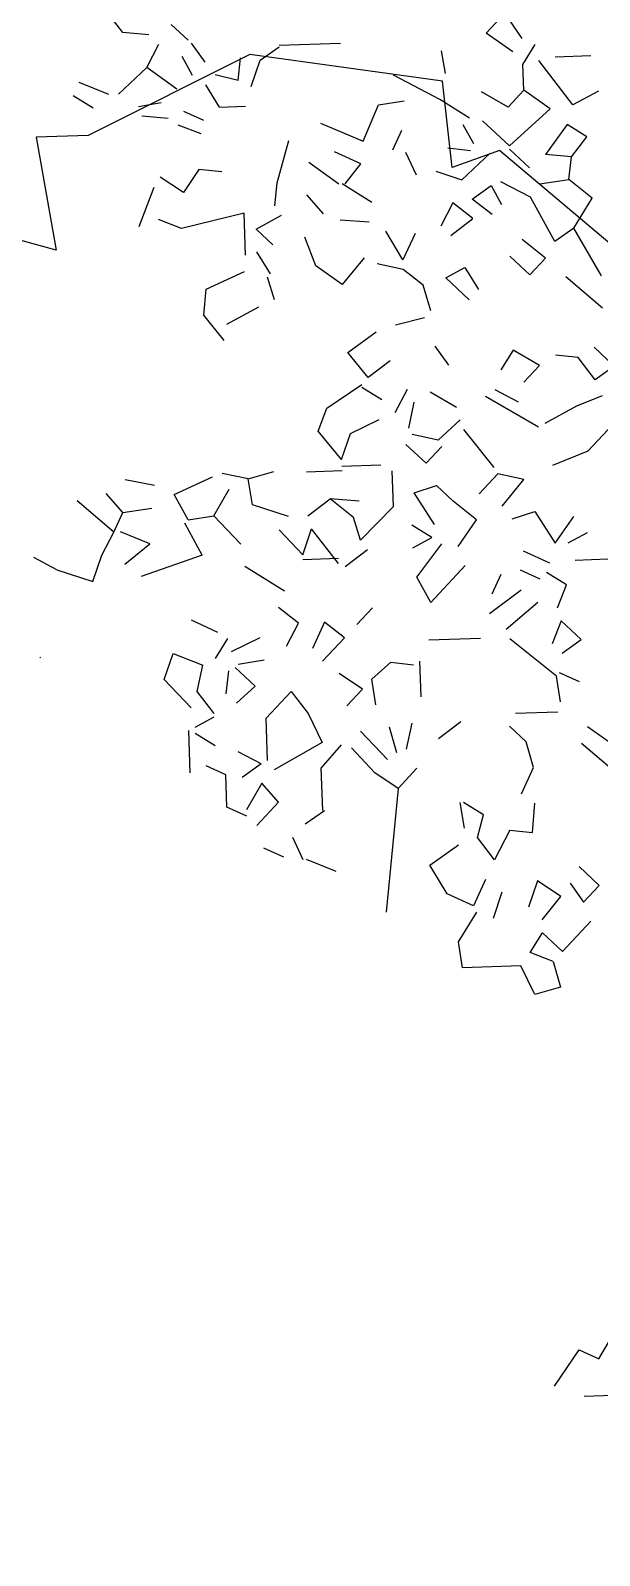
# Model space of a CAD drawing. Header units: metres. Extents: x 10 to 239, y 2 to 253.
# Drawn here: x 59.083 to 60.03, y 237.395 to 239.935 of the extents above; entities that cross this region are included whole.
import ezdxf

# ---------------------------------------------------------------- set-up
doc = ezdxf.new("R2010")
doc.units = ezdxf.units.M
doc.header["$MEASUREMENT"] = 0
doc.layers.add('1', color=7, linetype='Continuous')
doc.layers.add('bloques ARBOLES', color=7, linetype='Continuous', true_color=0xb8d897)

# ---------------------------------------------------------------- blocks, each defined once
blk = doc.blocks.new('arbolote')
at = {"layer": 'bloques ARBOLES'}
blk.add_lwpolyline([(0.6961, 9.3811), (0.4029, 9.6284), (0.3239, 9.6001), (0.3079, 9.7439), (-0.0131, 9.7884), (-0.2822, 9.6533), (-0.3691, 9.6505), (-0.3359, 9.4625), (-0.4449, 9.4925)], dxfattribs=at)
blk = doc.blocks.new('arb-alz-77')
at = {"layer": 'bloques ARBOLES', "linetype": 'Continuous'}
for p, q in [((-6.4688, 7.9021), (-6.5339, 7.9872)), ((-6.4688, 7.9021), (-6.5339, 7.9872)), ((-5.0735, 7.8994), (-5.0014, 7.9765)), ((-5.0735, 7.8994), (-5.0014, 7.9765)), ((-4.9358, 7.8791), (-5.0014, 7.9765)), ((-6.2186, 7.8731), (-6.2829, 7.9333)), ((-6.2186, 7.8731), (-6.2829, 7.9333)), ((-6.2186, 7.8731), (-6.2829, 7.9333)), ((-6.2186, 7.8731), (-6.2829, 7.9333)), ((-6.2186, 7.8731), (-6.2829, 7.9333)), ((-6.3688, 7.893), (-6.4688, 7.9021)), ((-6.3688, 7.893), (-6.4688, 7.9021)), ((-6.3688, 7.893), (-6.4688, 7.9021)), ((-6.377, 7.7681), (-6.3302, 7.8569)), ((-6.377, 7.7681), (-6.3302, 7.8569)), ((-6.377, 7.7681), (-6.3302, 7.8569)), ((-6.377, 7.7681), (-6.3302, 7.8569)), ((-6.377, 7.7681), (-6.3302, 7.8569)), ((-6.1534, 7.7882), (-6.2057, 7.8611)), ((-6.1534, 7.7882), (-6.2057, 7.8611)), ((-6.1534, 7.7882), (-6.2057, 7.8611)), ((-6.1534, 7.7882), (-6.2057, 7.8611)), ((-5.8692, 7.8538), (-5.6329, 7.8618)), ((-4.9715, 7.8282), (-5.0735, 7.8994)), ((-4.9325, 7.7796), (-4.8852, 7.8559)), ((-6.2015, 7.7368), (-6.2414, 7.8101)), ((-6.0266, 7.7177), (-6.0171, 7.8053)), ((-6.0266, 7.7177), (-6.0171, 7.8053)), ((-6.0266, 7.7177), (-6.0171, 7.8053)), ((-6.0266, 7.7177), (-6.0171, 7.8053)), ((-5.976, 7.6945), (-5.942, 7.7954)), ((-5.976, 7.6945), (-5.942, 7.7954)), ((-5.942, 7.7954), (-5.869, 7.8477)), ((-5.2302, 7.7446), (-5.2456, 7.8313)), ((-5.2302, 7.7446), (-5.2456, 7.8313)), ((-5.2302, 7.7446), (-5.2456, 7.8313)), ((-4.7404, 7.6242), (-4.8708, 7.7941)), ((-4.7404, 7.6242), (-4.8708, 7.7941)), ((-4.809, 7.8087), (-4.672, 7.8132)), ((-4.809, 7.8087), (-4.672, 7.8132)), ((-4.809, 7.8087), (-4.672, 7.8132)), ((-4.809, 7.8087), (-4.672, 7.8132)), ((-4.809, 7.8087), (-4.672, 7.8132)), ((-4.809, 7.8087), (-4.672, 7.8132)), ((-6.4856, 7.6649), (-6.377, 7.7681)), ((-6.4856, 7.6649), (-6.377, 7.7681)), ((-6.4856, 7.6649), (-6.377, 7.7681)), ((-6.4856, 7.6649), (-6.377, 7.7681)), ((-6.262, 7.6849), (-6.377, 7.7681)), ((-6.262, 7.6849), (-6.377, 7.7681)), ((-6.262, 7.6849), (-6.377, 7.7681)), ((-6.0266, 7.7177), (-6.1144, 7.7397)), ((-6.0266, 7.7177), (-6.1144, 7.7397)), ((-5.2518, 7.6442), (-5.4293, 7.7379)), ((-4.9291, 7.68), (-4.9325, 7.7796)), ((-4.9291, 7.68), (-4.9325, 7.7796)), ((-6.5229, 7.6636), (-6.6367, 7.7096)), ((-6.5229, 7.6636), (-6.6367, 7.7096)), ((-6.0978, 7.6156), (-6.1506, 7.7011)), ((-6.0978, 7.6156), (-6.1506, 7.7011)), ((-6.0978, 7.6156), (-6.1506, 7.7011)), ((-6.0978, 7.6156), (-6.1506, 7.7011)), ((-6.0978, 7.6156), (-6.1506, 7.7011)), ((-6.0978, 7.6156), (-6.1506, 7.7011)), ((-4.9291, 7.68), (-4.9893, 7.6157)), ((-4.9291, 7.68), (-4.9893, 7.6157)), ((-4.9291, 7.68), (-4.9893, 7.6157)), ((-4.9291, 7.68), (-4.9893, 7.6157)), ((-4.8271, 7.6088), (-4.9291, 7.68)), ((-4.8271, 7.6088), (-4.9291, 7.68)), ((-4.8271, 7.6088), (-4.9291, 7.68)), ((-4.8271, 7.6088), (-4.9291, 7.68)), ((-4.6426, 7.6773), (-4.7404, 7.6242)), ((-4.6426, 7.6773), (-4.7404, 7.6242)), ((-4.6426, 7.6773), (-4.7404, 7.6242)), ((-4.6426, 7.6773), (-4.7404, 7.6242)), ((-6.5834, 7.6117), (-6.6598, 7.659)), ((-6.5834, 7.6117), (-6.6598, 7.659)), ((-6.5834, 7.6117), (-6.6598, 7.659)), ((-6.4093, 7.6177), (-6.3225, 7.6329)), ((-6.4093, 7.6177), (-6.3225, 7.6329)), ((-6.4093, 7.6177), (-6.3225, 7.6329)), ((-6.0978, 7.6156), (-5.9983, 7.6189)), ((-6.0978, 7.6156), (-5.9983, 7.6189)), ((-6.0978, 7.6156), (-5.9983, 7.6189)), ((-5.5454, 7.4849), (-5.4877, 7.6238)), ((-5.5454, 7.4849), (-5.4877, 7.6238)), ((-5.4877, 7.6238), (-5.3887, 7.6396)), ((-5.1373, 7.5733), (-5.2518, 7.6442)), ((-4.9893, 7.6157), (-5.0908, 7.6745)), ((-6.2956, 7.5716), (-6.3956, 7.5807)), ((-6.2956, 7.5716), (-6.3956, 7.5807)), ((-6.1583, 7.5639), (-6.2343, 7.5985)), ((-4.9842, 7.4664), (-5.0871, 7.5626)), ((-4.9842, 7.4664), (-4.8271, 7.6088)), ((-4.9842, 7.4664), (-4.8271, 7.6088)), ((-6.2575, 7.5479), (-6.169, 7.5136)), ((-6.2575, 7.5479), (-6.169, 7.5136)), ((-5.7096, 7.5541), (-5.5454, 7.4849)), ((-5.7096, 7.5541), (-5.5454, 7.4849)), ((-5.4321, 7.4513), (-5.3972, 7.5272)), ((-5.4321, 7.4513), (-5.3972, 7.5272)), ((-5.1214, 7.4742), (-5.1613, 7.5477)), ((-5.1214, 7.4742), (-5.1613, 7.5477)), ((-5.1214, 7.4742), (-5.1613, 7.5477)), ((-5.1214, 7.4742), (-5.1613, 7.5477)), ((-4.7628, 7.5486), (-4.846, 7.4337)), ((-4.6865, 7.5014), (-4.7628, 7.5486)), ((-4.7462, 7.4246), (-4.6865, 7.5014)), ((-4.7462, 7.4246), (-4.6865, 7.5014)), ((-5.8762, 7.3242), (-5.8319, 7.4876)), ((-5.5548, 7.3974), (-5.656, 7.4438)), ((-5.3417, 7.3547), (-5.3819, 7.4406)), ((-5.3417, 7.3547), (-5.3819, 7.4406)), ((-5.2205, 7.4585), (-5.1331, 7.449)), ((-4.9067, 7.382), (-4.9838, 7.454)), ((-5.6394, 7.3197), (-5.7543, 7.4031)), ((-5.6145, 7.3207), (-5.5548, 7.3974)), ((-5.6145, 7.3207), (-5.5548, 7.3974)), ((-5.6145, 7.3207), (-5.5548, 7.3974)), ((-5.1666, 7.3357), (-5.058, 7.4391)), ((-5.1666, 7.3357), (-5.058, 7.4391)), ((-5.1666, 7.3357), (-5.058, 7.4391)), ((-5.1666, 7.3357), (-5.058, 7.4391)), ((-5.1666, 7.3357), (-5.058, 7.4391)), ((-4.7462, 7.4246), (-4.846, 7.4337)), ((-4.7462, 7.4246), (-4.846, 7.4337)), ((-4.7557, 7.3372), (-4.7462, 7.4246)), ((-6.2362, 7.2872), (-6.3253, 7.3464)), ((-6.177, 7.3763), (-6.2362, 7.2872)), ((-6.177, 7.3763), (-6.2362, 7.2872)), ((-6.177, 7.3763), (-6.2362, 7.2872)), ((-6.0894, 7.3668), (-6.177, 7.3763)), ((-6.0894, 7.3668), (-6.177, 7.3763)), ((-6.0894, 7.3668), (-6.177, 7.3763)), ((-5.8858, 7.2367), (-5.8762, 7.3242)), ((-5.8858, 7.2367), (-5.8762, 7.3242)), ((-5.8858, 7.2367), (-5.8762, 7.3242)), ((-5.8858, 7.2367), (-5.8762, 7.3242)), ((-5.8858, 7.2367), (-5.8762, 7.3242)), ((-5.8858, 7.2367), (-5.8762, 7.3242)), ((-5.8858, 7.2367), (-5.8762, 7.3242)), ((-5.2674, 7.3698), (-5.1666, 7.3357)), ((-5.2674, 7.3698), (-5.1666, 7.3357)), ((-5.2674, 7.3698), (-5.1666, 7.3357)), ((-4.9029, 7.2698), (-5.017, 7.3284)), ((-4.9029, 7.2698), (-5.017, 7.3284)), ((-4.9029, 7.2698), (-5.017, 7.3284)), ((-4.9029, 7.2698), (-5.017, 7.3284)), ((-4.8672, 7.3209), (-4.7557, 7.3372)), ((-4.8672, 7.3209), (-4.7557, 7.3372)), ((-4.8672, 7.3209), (-4.7557, 7.3372)), ((-4.8672, 7.3209), (-4.7557, 7.3372)), ((-4.666, 7.2654), (-4.7557, 7.3372)), ((-4.666, 7.2654), (-4.7557, 7.3372)), ((-4.666, 7.2654), (-4.7557, 7.3372)), ((-6.4062, 7.1568), (-6.349, 7.3082)), ((-5.6979, 7.2057), (-5.7625, 7.2783)), ((-5.5125, 7.2492), (-5.627, 7.3202)), ((-5.5125, 7.2492), (-5.627, 7.3202)), ((-5.1269, 7.2623), (-5.0538, 7.3146)), ((-5.1269, 7.2623), (-5.0538, 7.3146)), ((-5.0538, 7.3146), (-5.014, 7.2412)), ((-5.0538, 7.3146), (-5.014, 7.2412)), ((-4.8099, 7.0986), (-4.9029, 7.2698)), ((-4.8099, 7.0986), (-4.9029, 7.2698)), ((-4.8099, 7.0986), (-4.9029, 7.2698)), ((-4.8099, 7.0986), (-4.9029, 7.2698)), ((-4.737, 7.151), (-4.666, 7.2654)), ((-4.737, 7.151), (-4.666, 7.2654)), ((-4.737, 7.151), (-4.666, 7.2654)), ((-4.737, 7.151), (-4.666, 7.2654)), ((-6.0031, 7.2078), (-6.244, 7.1498)), ((-5.9976, 7.0461), (-6.0031, 7.2078)), ((-5.9976, 7.0461), (-6.0031, 7.2078)), ((-5.2011, 7.2474), (-5.2478, 7.1586)), ((-5.2011, 7.2474), (-5.2478, 7.1586)), ((-5.1242, 7.1877), (-5.2011, 7.2474)), ((-5.1242, 7.1877), (-5.2011, 7.2474)), ((-5.05, 7.2026), (-5.1269, 7.2623)), ((-5.05, 7.2026), (-5.1269, 7.2623)), ((-5.05, 7.2026), (-5.1269, 7.2623)), ((-5.05, 7.2026), (-5.1269, 7.2623)), ((-5.05, 7.2026), (-5.1269, 7.2623)), ((-6.244, 7.1498), (-6.3323, 7.1842)), ((-6.244, 7.1498), (-6.3323, 7.1842)), ((-6.244, 7.1498), (-6.3323, 7.1842)), ((-5.9575, 7.1471), (-5.8596, 7.2002)), ((-5.9575, 7.1471), (-5.8596, 7.2002)), ((-5.9575, 7.1471), (-5.8596, 7.2002)), ((-5.6348, 7.1829), (-5.5223, 7.1742)), ((-5.6348, 7.1829), (-5.5223, 7.1742)), ((-5.6348, 7.1829), (-5.5223, 7.1742)), ((-5.6348, 7.1829), (-5.5223, 7.1742)), ((-5.6348, 7.1829), (-5.5223, 7.1742)), ((-5.6348, 7.1829), (-5.5223, 7.1742)), ((-5.2093, 7.1226), (-5.1242, 7.1877)), ((-5.2093, 7.1226), (-5.1242, 7.1877)), ((-4.737, 7.151), (-4.8099, 7.0986)), ((-4.6311, 6.9677), (-4.737, 7.151)), ((-4.6311, 6.9677), (-4.737, 7.151)), ((-5.8931, 7.087), (-5.9575, 7.1471)), ((-5.8931, 7.087), (-5.9575, 7.1471)), ((-5.8931, 7.087), (-5.9575, 7.1471)), ((-5.7284, 7.0053), (-5.7694, 7.1161)), ((-5.7284, 7.0053), (-5.7694, 7.1161)), ((-5.7284, 7.0053), (-5.7694, 7.1161)), ((-5.393, 7.0291), (-5.459, 7.139)), ((-5.393, 7.0291), (-5.459, 7.139)), ((-5.3466, 7.1303), (-5.393, 7.0291)), ((-5.3466, 7.1303), (-5.393, 7.0291)), ((-4.8451, 7.0352), (-4.9347, 7.107)), ((-4.8451, 7.0352), (-4.9347, 7.107)), ((-4.8451, 7.0352), (-4.9347, 7.107)), ((-5.9018, 6.9746), (-5.9545, 7.06)), ((-5.5426, 7.0365), (-5.6264, 6.9341)), ((-5.5426, 7.0365), (-5.6264, 6.9341)), ((-4.9823, 7.0429), (-4.9052, 6.9709)), ((-4.9823, 7.0429), (-4.9052, 6.9709)), ((-4.9823, 7.0429), (-4.9052, 6.9709)), ((-4.9823, 7.0429), (-4.9052, 6.9709)), ((-4.9052, 6.9709), (-4.8451, 7.0352)), ((-4.9052, 6.9709), (-4.8451, 7.0352)), ((-4.9052, 6.9709), (-4.8451, 7.0352)), ((-4.9052, 6.9709), (-4.8451, 7.0352)), ((-6.1489, 6.9164), (-6.0017, 6.9836)), ((-6.1489, 6.9164), (-6.0017, 6.9836)), ((-5.6264, 6.9341), (-5.7284, 7.0053)), ((-5.3917, 6.9918), (-5.492, 7.0133)), ((-5.3917, 6.9918), (-5.492, 7.0133)), ((-5.3149, 6.9321), (-5.3917, 6.9918)), ((-5.3149, 6.9321), (-5.3917, 6.9918)), ((-5.3149, 6.9321), (-5.3917, 6.9918)), ((-5.3149, 6.9321), (-5.3917, 6.9918)), ((-5.2288, 6.9599), (-5.1552, 6.9998)), ((-5.1552, 6.9998), (-5.1025, 6.9143)), ((-6.1581, 6.8164), (-6.1489, 6.9164)), ((-6.1581, 6.8164), (-6.1489, 6.9164)), ((-5.886, 6.8755), (-5.9138, 6.9618)), ((-5.886, 6.8755), (-5.9138, 6.9618)), ((-5.886, 6.8755), (-5.9138, 6.9618)), ((-5.2866, 6.8334), (-5.3149, 6.9321)), ((-5.2866, 6.8334), (-5.3149, 6.9321)), ((-5.1386, 6.8757), (-5.2288, 6.9599)), ((-4.6269, 6.8433), (-4.7678, 6.9631)), ((-4.6269, 6.8433), (-4.7678, 6.9631)), ((-4.6269, 6.8433), (-4.7678, 6.9631)), ((-4.6269, 6.8433), (-4.7678, 6.9631)), ((-4.6269, 6.8433), (-4.7678, 6.9631)), ((-4.6269, 6.8433), (-4.7678, 6.9631)), ((-6.08, 6.7195), (-6.1581, 6.8164)), ((-6.08, 6.7195), (-6.1581, 6.8164)), ((-6.08, 6.7195), (-6.1581, 6.8164)), ((-6.08, 6.7195), (-6.1581, 6.8164)), ((-6.08, 6.7195), (-6.1581, 6.8164)), ((-6.08, 6.7195), (-6.1581, 6.8164)), ((-6.08, 6.7195), (-6.1581, 6.8164)), ((-6.08, 6.7195), (-6.1581, 6.8164)), ((-6.08, 6.7195), (-6.1581, 6.8164)), ((-6.08, 6.7195), (-6.1581, 6.8164)), ((-6.08, 6.7195), (-6.1581, 6.8164)), ((-6.08, 6.7195), (-6.1581, 6.8164)), ((-6.08, 6.7195), (-6.1581, 6.8164)), ((-6.0696, 6.782), (-5.9473, 6.8485)), ((-5.4218, 6.7791), (-5.3107, 6.8077)), ((-5.4218, 6.7791), (-5.3107, 6.8077)), ((-5.4218, 6.7791), (-5.3107, 6.8077)), ((-5.6052, 6.6732), (-5.4957, 6.7516)), ((-5.2174, 6.6241), (-5.2697, 6.697)), ((-4.9701, 6.6822), (-5.0174, 6.6058)), ((-4.8685, 6.6234), (-4.9701, 6.6822)), ((-4.8685, 6.6234), (-4.9701, 6.6822)), ((-4.8685, 6.6234), (-4.9701, 6.6822)), ((-4.8685, 6.6234), (-4.9701, 6.6822)), ((-4.8685, 6.6234), (-4.9701, 6.6822)), ((-4.582, 6.6205), (-4.6592, 6.6927)), ((-4.582, 6.6205), (-4.6592, 6.6927)), ((-4.582, 6.6205), (-4.6592, 6.6927)), ((-4.582, 6.6205), (-4.6592, 6.6927)), ((-5.527, 6.5762), (-5.6052, 6.6732)), ((-5.527, 6.5762), (-5.6052, 6.6732)), ((-5.527, 6.5762), (-5.6052, 6.6732)), ((-5.4421, 6.6413), (-5.527, 6.5762)), ((-4.9287, 6.5591), (-4.8685, 6.6234)), ((-4.9287, 6.5591), (-4.8685, 6.6234)), ((-4.9287, 6.5591), (-4.8685, 6.6234)), ((-4.7201, 6.6532), (-4.8075, 6.6627)), ((-4.7201, 6.6532), (-4.8075, 6.6627)), ((-4.655, 6.5683), (-4.7201, 6.6532)), ((-4.582, 6.6205), (-4.655, 6.5683)), ((-5.685, 6.4587), (-5.5512, 6.5505)), ((-5.4744, 6.4908), (-5.5507, 6.5381)), ((-5.423, 6.4427), (-5.3761, 6.5314)), ((-5.423, 6.4427), (-5.3761, 6.5314)), ((-5.2886, 6.5219), (-5.1869, 6.4631)), ((-4.873, 6.3865), (-5.0763, 6.5043)), ((-5.0398, 6.5304), (-4.951, 6.4835)), ((-5.0398, 6.5304), (-4.951, 6.4835)), ((-5.0398, 6.5304), (-4.951, 6.4835)), ((-5.0398, 6.5304), (-4.951, 6.4835)), ((-4.6279, 6.5069), (-4.7262, 6.4662)), ((-5.7194, 6.3705), (-5.685, 6.4587)), ((-5.7194, 6.3705), (-5.685, 6.4587)), ((-5.7194, 6.3705), (-5.685, 6.4587)), ((-5.3711, 6.3822), (-5.3496, 6.4825)), ((-5.3711, 6.3822), (-5.3496, 6.4825)), ((-4.7262, 6.4662), (-4.8485, 6.3999)), ((-4.7262, 6.4662), (-4.8485, 6.3999)), ((-4.7262, 6.4662), (-4.8485, 6.3999)), ((-4.6829, 6.2933), (-4.5267, 6.4605)), ((-4.6829, 6.2933), (-4.5267, 6.4605)), ((-5.5946, 6.3622), (-5.4844, 6.4157)), ((-5.5946, 6.3622), (-5.4844, 6.4157)), ((-5.2575, 6.3362), (-5.1729, 6.4138)), ((-5.2575, 6.3362), (-5.1729, 6.4138)), ((-5.6286, 6.2614), (-5.7194, 6.3705)), ((-5.6286, 6.2614), (-5.7194, 6.3705)), ((-5.6286, 6.2614), (-5.7194, 6.3705)), ((-5.6286, 6.2614), (-5.7194, 6.3705)), ((-5.6286, 6.2614), (-5.7194, 6.3705)), ((-5.6286, 6.2614), (-5.7194, 6.3705)), ((-5.6286, 6.2614), (-5.7194, 6.3705)), ((-5.6286, 6.2614), (-5.5946, 6.3622)), ((-5.6286, 6.2614), (-5.5946, 6.3622)), ((-5.6286, 6.2614), (-5.5946, 6.3622)), ((-5.6286, 6.2614), (-5.5946, 6.3622)), ((-5.2575, 6.3362), (-5.3578, 6.3577)), ((-5.0422, 6.2314), (-5.1592, 6.3769)), ((-5.0422, 6.2314), (-5.1592, 6.3769)), ((-5.3815, 6.3195), (-5.3043, 6.2474)), ((-5.3043, 6.2474), (-5.2441, 6.3117)), ((-4.6829, 6.2933), (-4.8182, 6.2389)), ((-4.6829, 6.2933), (-4.8182, 6.2389)), ((-5.9872, 6.187), (-5.8885, 6.2152)), ((-5.9872, 6.187), (-5.8885, 6.2152)), ((-5.9872, 6.187), (-5.8885, 6.2152)), ((-5.9872, 6.187), (-5.8885, 6.2152)), ((-5.9872, 6.187), (-5.8885, 6.2152)), ((-5.6271, 6.2177), (-5.764, 6.2132)), ((-5.6271, 6.2177), (-5.764, 6.2132)), ((-5.6271, 6.2177), (-5.764, 6.2132)), ((-5.6277, 6.2364), (-5.4785, 6.2415)), ((-5.4293, 6.0812), (-5.434, 6.2182)), ((-5.4293, 6.0812), (-5.434, 6.2182)), ((-6.3477, 6.1624), (-6.4606, 6.1834)), ((-6.2717, 6.1276), (-6.1245, 6.1948)), ((-6.2717, 6.1276), (-6.1245, 6.1948)), ((-6.2717, 6.1276), (-6.1245, 6.1948)), ((-6.2717, 6.1276), (-6.1245, 6.1948)), ((-5.9872, 6.187), (-6.0876, 6.2085)), ((-5.9872, 6.187), (-6.0876, 6.2085)), ((-5.9715, 6.0879), (-5.9872, 6.187)), ((-5.9715, 6.0879), (-5.9872, 6.187)), ((-5.9715, 6.0879), (-5.9872, 6.187)), ((-5.3501, 6.1337), (-5.264, 6.1617)), ((-5.3501, 6.1337), (-5.264, 6.1617)), ((-5.3501, 6.1337), (-5.264, 6.1617)), ((-5.1997, 6.1014), (-5.264, 6.1617)), ((-5.1997, 6.1014), (-5.264, 6.1617)), ((-5.1997, 6.1014), (-5.264, 6.1617)), ((-5.101, 6.1298), (-5.029, 6.2068)), ((-5.101, 6.1298), (-5.029, 6.2068)), ((-5.101, 6.1298), (-5.029, 6.2068)), ((-5.101, 6.1298), (-5.029, 6.2068)), ((-5.101, 6.1298), (-5.029, 6.2068)), ((-5.101, 6.1298), (-5.029, 6.2068)), ((-5.101, 6.1298), (-5.029, 6.2068)), ((-4.9285, 6.1854), (-5.029, 6.2068)), ((-4.9285, 6.1854), (-5.029, 6.2068)), ((-4.9285, 6.1854), (-5.029, 6.2068)), ((-4.9285, 6.1854), (-5.029, 6.2068)), ((-4.9285, 6.1854), (-5.029, 6.2068)), ((-4.9285, 6.1854), (-5.029, 6.2068)), ((-5.0122, 6.0829), (-4.9285, 6.1854)), ((-6.5036, 5.9827), (-6.6446, 6.1024)), ((-6.5036, 5.9827), (-6.6446, 6.1024)), ((-6.5036, 5.9827), (-6.6446, 6.1024)), ((-6.5036, 5.9827), (-6.6446, 6.1024)), ((-6.4688, 6.0585), (-6.5335, 6.1312)), ((-6.4688, 6.0585), (-6.5335, 6.1312)), ((-6.2186, 6.0297), (-6.2717, 6.1276)), ((-6.2186, 6.0297), (-6.2717, 6.1276)), ((-6.2186, 6.0297), (-6.2717, 6.1276)), ((-6.2186, 6.0297), (-6.2717, 6.1276)), ((-6.1194, 6.0455), (-6.0606, 6.1472)), ((-5.7583, 6.0453), (-5.6732, 6.1104)), ((-5.7583, 6.0453), (-5.6732, 6.1104)), ((-5.5609, 6.1017), (-5.6732, 6.1104)), ((-5.5837, 6.0387), (-5.6732, 6.1104)), ((-5.5609, 6.1017), (-5.6732, 6.1104)), ((-5.5609, 6.1017), (-5.6732, 6.1104)), ((-5.5837, 6.0387), (-5.6732, 6.1104)), ((-5.5837, 6.0387), (-5.6732, 6.1104)), ((-5.2714, 6.0119), (-5.3501, 6.1337)), ((-5.2714, 6.0119), (-5.3501, 6.1337)), ((-5.2714, 6.0119), (-5.3501, 6.1337)), ((-5.2714, 6.0119), (-5.3501, 6.1337)), ((-5.2714, 6.0119), (-5.3501, 6.1337)), ((-5.11, 6.0298), (-5.1997, 6.1014)), ((-5.11, 6.0298), (-5.1997, 6.1014)), ((-6.5036, 5.9827), (-6.4688, 6.0585)), ((-6.4688, 6.0585), (-6.3572, 6.0748)), ((-6.4688, 6.0585), (-6.3572, 6.0748)), ((-6.4688, 6.0585), (-6.3572, 6.0748)), ((-6.4688, 6.0585), (-6.3572, 6.0748)), ((-6.2186, 6.0297), (-6.1194, 6.0455)), ((-6.2186, 6.0297), (-6.1194, 6.0455)), ((-6.2186, 6.0297), (-6.1194, 6.0455)), ((-6.2186, 6.0297), (-6.1194, 6.0455)), ((-6.2186, 6.0297), (-6.1194, 6.0455)), ((-6.2186, 6.0297), (-6.1194, 6.0455)), ((-6.2186, 6.0297), (-6.1194, 6.0455)), ((-6.2186, 6.0297), (-6.1194, 6.0455)), ((-6.0162, 5.9369), (-6.1194, 6.0455)), ((-6.0162, 5.9369), (-6.1194, 6.0455)), ((-6.0162, 5.9369), (-6.1194, 6.0455)), ((-6.0162, 5.9369), (-6.1194, 6.0455)), ((-5.8329, 6.0428), (-5.9715, 6.0879)), ((-5.5559, 5.9524), (-5.5837, 6.0387)), ((-5.5559, 5.9524), (-5.5837, 6.0387)), ((-5.5559, 5.9524), (-5.5837, 6.0387)), ((-5.5559, 5.9524), (-5.4293, 6.0812)), ((-5.5559, 5.9524), (-5.4293, 6.0812)), ((-5.5559, 5.9524), (-5.4293, 6.0812)), ((-4.9732, 6.0344), (-4.8869, 6.0623)), ((-4.9732, 6.0344), (-4.8869, 6.0623)), ((-4.9732, 6.0344), (-4.8869, 6.0623)), ((-4.9732, 6.0344), (-4.8869, 6.0623)), ((-4.9732, 6.0344), (-4.8869, 6.0623)), ((-4.9732, 6.0344), (-4.8869, 6.0623)), ((-4.9732, 6.0344), (-4.8869, 6.0623)), ((-4.8869, 6.0623), (-4.8081, 5.9403)), ((-4.8869, 6.0623), (-4.8081, 5.9403)), ((-4.8081, 5.9403), (-4.7367, 6.0423)), ((-4.8081, 5.9403), (-4.7367, 6.0423)), ((-4.8081, 5.9403), (-4.7367, 6.0423)), ((-4.8081, 5.9403), (-4.7367, 6.0423)), ((-6.5503, 5.8938), (-6.5036, 5.9827)), ((-6.5503, 5.8938), (-6.5036, 5.9827)), ((-6.3649, 5.9375), (-6.4787, 5.9835)), ((-6.3649, 5.9375), (-6.4787, 5.9835)), ((-6.3649, 5.9375), (-6.4787, 5.9835)), ((-6.3649, 5.9375), (-6.4787, 5.9835)), ((-6.3649, 5.9375), (-6.4787, 5.9835)), ((-6.3649, 5.9375), (-6.4787, 5.9835)), ((-6.3649, 5.9375), (-6.4787, 5.9835)), ((-6.3649, 5.9375), (-6.4787, 5.9835)), ((-6.1642, 5.8945), (-6.2307, 6.0169)), ((-6.1642, 5.8945), (-6.2307, 6.0169)), ((-5.7781, 5.8951), (-5.8686, 5.9917)), ((-5.7781, 5.8951), (-5.8686, 5.9917)), ((-5.7781, 5.8951), (-5.8686, 5.9917)), ((-5.7781, 5.8951), (-5.8686, 5.9917)), ((-5.7781, 5.8951), (-5.8686, 5.9917)), ((-5.7781, 5.8951), (-5.7442, 5.996)), ((-5.7781, 5.8951), (-5.7442, 5.996)), ((-5.6401, 5.8624), (-5.7442, 5.996)), ((-5.6401, 5.8624), (-5.7442, 5.996)), ((-5.6401, 5.8624), (-5.7442, 5.996)), ((-5.6401, 5.8624), (-5.7442, 5.996)), ((-5.6401, 5.8624), (-5.7442, 5.996)), ((-5.2821, 5.9617), (-5.3586, 6.0089)), ((-5.2821, 5.9617), (-5.3586, 6.0089)), ((-5.1813, 5.9277), (-5.11, 6.0298)), ((-4.7584, 5.9419), (-4.6849, 5.9818)), ((-4.7584, 5.9419), (-4.6849, 5.9818)), ((-4.7584, 5.9419), (-4.6849, 5.9818)), ((-4.7584, 5.9419), (-4.6849, 5.9818)), ((-6.462, 5.8595), (-6.3649, 5.9375)), ((-6.462, 5.8595), (-6.3649, 5.9375)), ((-6.462, 5.8595), (-6.3649, 5.9375)), ((-6.462, 5.8595), (-6.3649, 5.9375)), ((-6.462, 5.8595), (-6.3649, 5.9375)), ((-6.462, 5.8595), (-6.3649, 5.9375)), ((-6.462, 5.8595), (-6.3649, 5.9375)), ((-5.3556, 5.9218), (-5.2821, 5.9617)), ((-5.3393, 5.8103), (-5.244, 5.9379)), ((-5.3393, 5.8103), (-5.244, 5.9379)), ((-5.3393, 5.8103), (-5.244, 5.9379)), ((-6.7229, 5.8383), (-6.8116, 5.8851)), ((-6.7229, 5.8383), (-6.8116, 5.8851)), ((-6.5843, 5.7932), (-6.5503, 5.8938)), ((-6.5843, 5.7932), (-6.5503, 5.8938)), ((-6.1642, 5.8945), (-6.3981, 5.8119)), ((-6.1642, 5.8945), (-6.3981, 5.8119)), ((-6.1642, 5.8945), (-6.3981, 5.8119)), ((-5.6406, 5.8811), (-5.7774, 5.8764)), ((-5.6406, 5.8811), (-5.7774, 5.8764)), ((-5.6406, 5.8811), (-5.7774, 5.8764)), ((-5.6406, 5.8811), (-5.7774, 5.8764)), ((-5.6147, 5.8508), (-5.5298, 5.9159)), ((-5.6147, 5.8508), (-5.5298, 5.9159)), ((-5.6147, 5.8508), (-5.5298, 5.9159)), ((-5.6147, 5.8508), (-5.5298, 5.9159)), ((-4.9316, 5.9113), (-4.8304, 5.8649)), ((-4.6067, 5.8786), (-4.7311, 5.8743)), ((-4.6067, 5.8786), (-4.7311, 5.8743)), ((-4.6067, 5.8786), (-4.7311, 5.8743)), ((-6.7229, 5.8383), (-6.5843, 5.7932)), ((-6.7229, 5.8383), (-6.5843, 5.7932)), ((-6.7229, 5.8383), (-6.5843, 5.7932)), ((-5.8482, 5.7557), (-6.0008, 5.8502)), ((-5.2862, 5.7124), (-5.3393, 5.8103)), ((-5.2862, 5.7124), (-5.3393, 5.8103)), ((-5.154, 5.8539), (-5.2862, 5.7124)), ((-5.154, 5.8539), (-5.2862, 5.7124)), ((-5.154, 5.8539), (-5.2862, 5.7124)), ((-5.154, 5.8539), (-5.2862, 5.7124)), ((-5.154, 5.8539), (-5.2862, 5.7124)), ((-5.0506, 5.7453), (-5.0158, 5.8211)), ((-5.0506, 5.7453), (-5.0158, 5.8211)), ((-5.0506, 5.7453), (-5.0158, 5.8211)), ((-5.0506, 5.7453), (-5.0158, 5.8211)), ((-4.8657, 5.8014), (-4.9415, 5.8361)), ((-4.8657, 5.8014), (-4.9415, 5.8361)), ((-4.8657, 5.8014), (-4.9415, 5.8361)), ((-4.8657, 5.8014), (-4.9415, 5.8361)), ((-4.8657, 5.8014), (-4.9415, 5.8361)), ((-4.8657, 5.8014), (-4.9415, 5.8361)), ((-4.7653, 5.7798), (-4.8416, 5.827)), ((-5.0605, 5.6701), (-4.939, 5.7615)), ((-5.0605, 5.6701), (-4.939, 5.7615)), ((-5.0605, 5.6701), (-4.939, 5.7615)), ((-4.7998, 5.6915), (-4.7653, 5.7798)), ((-4.7998, 5.6915), (-4.7653, 5.7798)), ((-4.7998, 5.6915), (-4.7653, 5.7798)), ((-5.7942, 5.633), (-5.8709, 5.6927)), ((-5.7942, 5.633), (-5.8709, 5.6927)), ((-5.7942, 5.633), (-5.8709, 5.6927)), ((-5.7942, 5.633), (-5.8709, 5.6927)), ((-5.5699, 5.6281), (-5.5098, 5.6923)), ((-5.5699, 5.6281), (-5.5098, 5.6923)), ((-4.9962, 5.61), (-4.8752, 5.7139)), ((-4.9962, 5.61), (-4.8752, 5.7139)), ((-4.9962, 5.61), (-4.8752, 5.7139)), ((-6.1043, 5.5976), (-6.2056, 5.644)), ((-6.1043, 5.5976), (-6.2056, 5.644)), ((-5.841, 5.5443), (-5.7942, 5.633)), ((-5.841, 5.5443), (-5.7942, 5.633)), ((-5.841, 5.5443), (-5.7942, 5.633)), ((-5.6947, 5.6363), (-5.7411, 5.5351)), ((-5.618, 5.5767), (-5.6947, 5.6363)), ((-5.618, 5.5767), (-5.6947, 5.6363)), ((-5.618, 5.5767), (-5.6947, 5.6363)), ((-4.7855, 5.6422), (-4.8199, 5.5537)), ((-4.7855, 5.6422), (-4.8199, 5.5537)), ((-4.7084, 5.5699), (-4.7855, 5.6422)), ((-4.7084, 5.5699), (-4.7855, 5.6422)), ((-6.1135, 5.4977), (-6.0662, 5.5739)), ((-6.0522, 5.5246), (-5.9419, 5.5781)), ((-5.7021, 5.4867), (-5.618, 5.5767)), ((-5.7021, 5.4867), (-5.618, 5.5767)), ((-5.2938, 5.5689), (-5.0947, 5.5756)), ((-4.8033, 5.4297), (-4.9826, 5.5732)), ((-4.8033, 5.4297), (-4.9826, 5.5732)), ((-4.8033, 5.4297), (-4.9826, 5.5732)), ((-4.8033, 5.4297), (-4.9826, 5.5732)), ((-4.8033, 5.4297), (-4.9826, 5.5732)), ((-4.7813, 5.5177), (-4.7084, 5.5699)), ((-4.7813, 5.5177), (-4.7084, 5.5699)), ((-6.31, 5.4163), (-6.276, 5.517)), ((-6.31, 5.4163), (-6.276, 5.517)), ((-6.31, 5.4163), (-6.276, 5.517)), ((-6.31, 5.4163), (-6.276, 5.517)), ((-6.31, 5.4163), (-6.276, 5.517)), ((-6.31, 5.4163), (-6.276, 5.517)), ((-6.31, 5.4163), (-6.276, 5.517)), ((-6.276, 5.517), (-6.1624, 5.4711)), ((-6.276, 5.517), (-6.1624, 5.4711)), ((-6.276, 5.517), (-6.1624, 5.4711)), ((-6.7875, 5.5002), (-6.7848, 5.503)), ((-6.184, 5.3707), (-6.1624, 5.4711)), ((-6.0716, 5.3619), (-6.062, 5.4496)), ((-6.0716, 5.3619), (-6.062, 5.4496)), ((-6.0716, 5.3619), (-6.062, 5.4496)), ((-6.0716, 5.3619), (-6.062, 5.4496)), ((-6.0716, 5.3619), (-6.062, 5.4496)), ((-6.0716, 5.3619), (-6.062, 5.4496)), ((-6.0716, 5.3619), (-6.062, 5.4496)), ((-5.9603, 5.3908), (-6.0375, 5.4628)), ((-5.9603, 5.3908), (-6.0375, 5.4628)), ((-5.9603, 5.3908), (-6.0375, 5.4628)), ((-5.9603, 5.3908), (-6.0375, 5.4628)), ((-5.9603, 5.3908), (-6.0375, 5.4628)), ((-6.0255, 5.4758), (-5.9264, 5.4915)), ((-5.5129, 5.4182), (-5.4403, 5.483)), ((-5.4403, 5.483), (-5.3529, 5.4735)), ((-5.4403, 5.483), (-5.3529, 5.4735)), ((-5.4403, 5.483), (-5.3529, 5.4735)), ((-5.4403, 5.483), (-5.3529, 5.4735)), ((-5.4403, 5.483), (-5.3529, 5.4735)), ((-5.3237, 5.35), (-5.3284, 5.4867)), ((-5.3237, 5.35), (-5.3284, 5.4867)), ((-5.3237, 5.35), (-5.3284, 5.4867)), ((-6.2067, 5.3077), (-6.31, 5.4163)), ((-6.0329, 5.326), (-5.9603, 5.3908)), ((-6.0329, 5.326), (-5.9603, 5.3908)), ((-6.0329, 5.326), (-5.9603, 5.3908)), ((-5.549, 5.3796), (-5.6381, 5.439)), ((-5.549, 5.3796), (-5.6381, 5.439)), ((-5.4972, 5.3191), (-5.5129, 5.4182)), ((-5.4972, 5.3191), (-5.5129, 5.4182)), ((-4.7876, 5.3307), (-4.8033, 5.4297)), ((-4.7876, 5.3307), (-4.8033, 5.4297)), ((-4.7876, 5.3307), (-4.8033, 5.4297)), ((-4.7876, 5.3307), (-4.8033, 5.4297)), ((-4.7876, 5.3307), (-4.8033, 5.4297)), ((-4.7153, 5.4077), (-4.7913, 5.4426)), ((-4.7153, 5.4077), (-4.7913, 5.4426)), ((-4.7153, 5.4077), (-4.7913, 5.4426)), ((-6.1188, 5.2857), (-6.184, 5.3707)), ((-6.1188, 5.2857), (-6.184, 5.3707)), ((-5.9189, 5.2676), (-5.8228, 5.3704)), ((-5.9189, 5.2676), (-5.8228, 5.3704)), ((-5.9189, 5.2676), (-5.8228, 5.3704)), ((-5.9189, 5.2676), (-5.8228, 5.3704)), ((-5.8228, 5.3704), (-5.7575, 5.2855)), ((-5.8228, 5.3704), (-5.7575, 5.2855)), ((-5.8228, 5.3704), (-5.7575, 5.2855)), ((-5.8228, 5.3704), (-5.7575, 5.2855)), ((-5.8228, 5.3704), (-5.7575, 5.2855)), ((-5.8228, 5.3704), (-5.7575, 5.2855)), ((-5.6091, 5.3153), (-5.549, 5.3796)), ((-6.1917, 5.2334), (-6.1183, 5.2733)), ((-6.1917, 5.2334), (-6.1183, 5.2733)), ((-6.1917, 5.2334), (-6.1183, 5.2733)), ((-5.7575, 5.2855), (-5.7039, 5.1751)), ((-5.7575, 5.2855), (-5.7039, 5.1751)), ((-5.7575, 5.2855), (-5.7039, 5.1751)), ((-4.9605, 5.2874), (-4.7987, 5.2929)), ((-4.9605, 5.2874), (-4.7987, 5.2929)), ((-4.9605, 5.2874), (-4.7987, 5.2929)), ((-4.9605, 5.2874), (-4.7987, 5.2929)), ((-4.9605, 5.2874), (-4.7987, 5.2929)), ((-6.2107, 5.0584), (-6.2162, 5.2201)), ((-5.9134, 5.1058), (-5.9189, 5.2676)), ((-5.9134, 5.1058), (-5.9189, 5.2676)), ((-5.9134, 5.1058), (-5.9189, 5.2676)), ((-5.9134, 5.1058), (-5.9189, 5.2676)), ((-5.9134, 5.1058), (-5.9189, 5.2676)), ((-5.4526, 5.1089), (-5.556, 5.2175)), ((-5.4526, 5.1089), (-5.556, 5.2175)), ((-5.4161, 5.135), (-5.4444, 5.2338)), ((-5.4161, 5.135), (-5.4444, 5.2338)), ((-5.3793, 5.1487), (-5.3578, 5.2491)), ((-5.3793, 5.1487), (-5.3578, 5.2491)), ((-5.3793, 5.1487), (-5.3578, 5.2491)), ((-5.2561, 5.1903), (-5.1711, 5.2555)), ((-5.2561, 5.1903), (-5.1711, 5.2555)), ((-4.9193, 5.1767), (-4.9836, 5.2369)), ((-4.9193, 5.1767), (-4.9836, 5.2369)), ((-4.5315, 5.1275), (-4.6846, 5.2345)), ((-6.1145, 5.1613), (-6.1909, 5.2085)), ((-6.1145, 5.1613), (-6.1909, 5.2085)), ((-6.1145, 5.1613), (-6.1909, 5.2085)), ((-5.7039, 5.1751), (-5.8873, 5.0694)), ((-5.7039, 5.1751), (-5.8873, 5.0694)), ((-5.7039, 5.1751), (-5.8873, 5.0694)), ((-5.7069, 5.0754), (-5.6289, 5.1653)), ((-5.7069, 5.0754), (-5.6289, 5.1653)), ((-4.8912, 5.0781), (-4.9193, 5.1767)), ((-4.8912, 5.0781), (-4.9193, 5.1767)), ((-4.7073, 5.1715), (-4.5792, 5.0637)), ((-5.9379, 5.0926), (-6.0266, 5.1393)), ((-5.9379, 5.0926), (-6.0266, 5.1393)), ((-5.9379, 5.0926), (-6.0266, 5.1393)), ((-5.9379, 5.0926), (-6.0266, 5.1393)), ((-5.9379, 5.0926), (-6.0266, 5.1393)), ((-5.9379, 5.0926), (-6.0266, 5.1393)), ((-5.5007, 5.0575), (-5.5912, 5.154)), ((-5.5007, 5.0575), (-5.5912, 5.154)), ((-5.5007, 5.0575), (-5.5912, 5.154)), ((-5.5007, 5.0575), (-5.5912, 5.154)), ((-5.5007, 5.0575), (-5.5912, 5.154)), ((-5.5007, 5.0575), (-5.5912, 5.154)), ((-6.0734, 5.0506), (-6.1494, 5.0854)), ((-6.0734, 5.0506), (-6.1494, 5.0854)), ((-6.0734, 5.0506), (-6.1494, 5.0854)), ((-6.0734, 5.0506), (-6.1494, 5.0854)), ((-6.0692, 4.9262), (-6.0734, 5.0506)), ((-6.0692, 4.9262), (-6.0734, 5.0506)), ((-5.9379, 5.0926), (-6.0108, 5.0403)), ((-5.7014, 4.9137), (-5.7069, 5.0754)), ((-5.7014, 4.9137), (-5.7069, 5.0754)), ((-5.4114, 4.9981), (-5.5007, 5.0575)), ((-5.4114, 4.9981), (-5.5007, 5.0575)), ((-5.4114, 4.9981), (-5.3394, 5.0754)), ((-5.4114, 4.9981), (-5.3394, 5.0754)), ((-5.4114, 4.9981), (-5.3394, 5.0754)), ((-5.4114, 4.9981), (-5.3394, 5.0754)), ((-4.9376, 4.9768), (-4.8912, 5.0781)), ((-4.9376, 4.9768), (-4.8912, 5.0781)), ((-4.9376, 4.9768), (-4.8912, 5.0781)), ((-5.9354, 5.0178), (-5.9942, 4.9162)), ((-5.8706, 4.9454), (-5.9354, 5.0178)), ((-5.8706, 4.9454), (-5.9354, 5.0178)), ((-5.8706, 4.9454), (-5.9354, 5.0178)), ((-5.4114, 4.9981), (-5.4577, 4.5233)), ((-5.4114, 4.9981), (-5.4577, 4.5233)), ((-5.4114, 4.9981), (-5.4577, 4.5233)), ((-5.4114, 4.9981), (-5.4577, 4.5233)), ((-5.4114, 4.9981), (-5.4577, 4.5233)), ((-5.4114, 4.9981), (-5.4577, 4.5233)), ((-5.9934, 4.8913), (-6.0692, 4.9262)), ((-5.9934, 4.8913), (-6.0692, 4.9262)), ((-5.9934, 4.8913), (-6.0692, 4.9262)), ((-5.9934, 4.8913), (-6.0692, 4.9262)), ((-5.9548, 4.8553), (-5.8706, 4.9454)), ((-5.9548, 4.8553), (-5.8706, 4.9454)), ((-5.9548, 4.8553), (-5.8706, 4.9454)), ((-5.1573, 4.8448), (-5.173, 4.9439)), ((-5.0842, 4.8971), (-5.1606, 4.9443)), ((-5.0842, 4.8971), (-5.1606, 4.9443)), ((-5.0842, 4.8971), (-5.1606, 4.9443)), ((-5.0842, 4.8971), (-5.1606, 4.9443)), ((-4.8952, 4.8288), (-4.8865, 4.9411)), ((-4.8952, 4.8288), (-4.8865, 4.9411)), ((-5.7682, 4.8616), (-5.6951, 4.9139)), ((-5.7682, 4.8616), (-5.6951, 4.9139)), ((-5.1062, 4.8093), (-5.0842, 4.8971)), ((-5.1062, 4.8093), (-5.0842, 4.8971)), ((-5.1062, 4.8093), (-5.0842, 4.8971)), ((-5.1062, 4.8093), (-5.0842, 4.8971)), ((-5.1062, 4.8093), (-5.0842, 4.8971)), ((-5.1062, 4.8093), (-5.0842, 4.8971)), ((-5.1062, 4.8093), (-5.0842, 4.8971)), ((-5.1062, 4.8093), (-5.0842, 4.8971)), ((-5.1062, 4.8093), (-5.0842, 4.8971)), ((-5.1062, 4.8093), (-5.0842, 4.8971)), ((-5.7759, 4.7244), (-5.8163, 4.8101)), ((-5.7759, 4.7244), (-5.8163, 4.8101)), ((-5.041, 4.7241), (-5.1062, 4.8093)), ((-5.041, 4.7241), (-5.1062, 4.8093)), ((-5.041, 4.7241), (-5.1062, 4.8093)), ((-4.9827, 4.8382), (-5.041, 4.7241)), ((-4.9827, 4.8382), (-5.041, 4.7241)), ((-4.9827, 4.8382), (-5.041, 4.7241)), ((-4.9827, 4.8382), (-4.8952, 4.8288)), ((-4.9827, 4.8382), (-4.8952, 4.8288)), ((-4.9827, 4.8382), (-4.8952, 4.8288)), ((-4.9827, 4.8382), (-4.8952, 4.8288)), ((-5.851, 4.7343), (-5.9269, 4.769)), ((-5.851, 4.7343), (-5.9269, 4.769)), ((-5.851, 4.7343), (-5.9269, 4.769)), ((-5.851, 4.7343), (-5.9269, 4.769)), ((-5.851, 4.7343), (-5.9269, 4.769)), ((-5.851, 4.7343), (-5.9269, 4.769)), ((-5.851, 4.7343), (-5.9269, 4.769)), ((-5.2895, 4.7034), (-5.18, 4.7818)), ((-5.2895, 4.7034), (-5.18, 4.7818)), ((-5.2895, 4.7034), (-5.18, 4.7818)), ((-5.6499, 4.6788), (-5.7635, 4.7247)), ((-5.6499, 4.6788), (-5.7635, 4.7247)), ((-5.6499, 4.6788), (-5.7635, 4.7247)), ((-5.6499, 4.6788), (-5.7635, 4.7247)), ((-5.6499, 4.6788), (-5.7635, 4.7247)), ((-5.6499, 4.6788), (-5.7635, 4.7247)), ((-5.2235, 4.5935), (-5.2895, 4.7034)), ((-5.2235, 4.5935), (-5.2895, 4.7034)), ((-5.2235, 4.5935), (-5.2895, 4.7034)), ((-5.2235, 4.5935), (-5.2895, 4.7034)), ((-4.6391, 4.6257), (-4.7163, 4.6978)), ((-4.6391, 4.6257), (-4.7163, 4.6978)), ((-5.0758, 4.6483), (-5.1222, 4.5471)), ((-5.0758, 4.6483), (-5.1222, 4.5471)), ((-4.8765, 4.6426), (-4.9103, 4.5418)), ((-4.7872, 4.5834), (-4.8765, 4.6426)), ((-4.7514, 4.6343), (-4.6993, 4.5614)), ((-5.1222, 4.5471), (-5.2235, 4.5935)), ((-5.1222, 4.5471), (-5.2235, 4.5935)), ((-5.1222, 4.5471), (-5.2235, 4.5935)), ((-5.1222, 4.5471), (-5.2235, 4.5935)), ((-5.0459, 4.4998), (-5.012, 4.6006)), ((-5.0459, 4.4998), (-5.012, 4.6006)), ((-5.0459, 4.4998), (-5.012, 4.6006)), ((-5.0459, 4.4998), (-5.012, 4.6006)), ((-4.8589, 4.4937), (-4.7872, 4.5834)), ((-4.6993, 4.5614), (-4.6391, 4.6257)), ((-5.1799, 4.4082), (-5.109, 4.5226)), ((-5.1799, 4.4082), (-5.109, 4.5226)), ((-5.1799, 4.4082), (-5.109, 4.5226)), ((-5.1799, 4.4082), (-5.109, 4.5226)), ((-5.1799, 4.4082), (-5.109, 4.5226)), ((-4.78, 4.3718), (-4.6719, 4.4876)), ((-4.78, 4.3718), (-4.6719, 4.4876)), ((-4.78, 4.3718), (-4.6719, 4.4876)), ((-4.78, 4.3718), (-4.6719, 4.4876)), ((-4.78, 4.3718), (-4.6719, 4.4876)), ((-5.164, 4.309), (-5.1799, 4.4082)), ((-5.164, 4.309), (-5.1799, 4.4082)), ((-4.9044, 4.3676), (-4.8573, 4.4439)), ((-4.9044, 4.3676), (-4.8573, 4.4439)), ((-4.8573, 4.4439), (-4.78, 4.3718)), ((-4.8573, 4.4439), (-4.78, 4.3718)), ((-4.8573, 4.4439), (-4.78, 4.3718)), ((-4.8573, 4.4439), (-4.78, 4.3718)), ((-4.8162, 4.3332), (-4.9044, 4.3676)), ((-4.8162, 4.3332), (-4.9044, 4.3676)), ((-4.8162, 4.3332), (-4.9044, 4.3676)), ((-4.8162, 4.3332), (-4.9044, 4.3676)), ((-4.8162, 4.3332), (-4.9044, 4.3676)), ((-4.8162, 4.3332), (-4.9044, 4.3676)), ((-4.8162, 4.3332), (-4.9044, 4.3676)), ((-4.8162, 4.3332), (-4.9044, 4.3676)), ((-4.8162, 4.3332), (-4.9044, 4.3676)), ((-4.8162, 4.3332), (-4.9044, 4.3676)), ((-4.9401, 4.3166), (-5.164, 4.309)), ((-4.9401, 4.3166), (-5.164, 4.309)), ((-4.9401, 4.3166), (-5.164, 4.309)), ((-4.8865, 4.2064), (-4.9401, 4.3166)), ((-4.8865, 4.2064), (-4.9401, 4.3166)), ((-4.8162, 4.3332), (-4.7878, 4.2345)), ((-4.8162, 4.3332), (-4.7878, 4.2345)), ((-4.8162, 4.3332), (-4.7878, 4.2345)), ((-4.7878, 4.2345), (-4.8865, 4.2064)), ((-4.7878, 4.2345), (-4.8865, 4.2064)), ((-4.7878, 4.2345), (-4.8865, 4.2064)), ((-4.7878, 4.2345), (-4.8865, 4.2064)), ((-4.7878, 4.2345), (-4.8865, 4.2064)), ((-4.7878, 4.2345), (-4.8865, 4.2064)), ((-4.7878, 4.2345), (-4.8865, 4.2064)), ((-4.7878, 4.2345), (-4.8865, 4.2064)), ((-4.7878, 4.2345), (-4.8865, 4.2064)), ((-4.6401, 2.8071), (-4.5282, 2.9977)), ((-4.6401, 2.8071), (-4.5282, 2.9977)), ((-4.6401, 2.8071), (-4.5282, 2.9977)), ((-4.6401, 2.8071), (-4.5282, 2.9977)), ((-4.8108, 2.7017), (-4.7159, 2.8419)), ((-4.8108, 2.7017), (-4.7159, 2.8419)), ((-4.8108, 2.7017), (-4.7159, 2.8419)), ((-4.8108, 2.7017), (-4.7159, 2.8419)), ((-4.7159, 2.8419), (-4.6401, 2.8071)), ((-4.7159, 2.8419), (-4.6401, 2.8071)), ((-4.7159, 2.8419), (-4.6401, 2.8071)), ((-4.7159, 2.8419), (-4.6401, 2.8071)), ((-4.7159, 2.8419), (-4.6401, 2.8071)), ((-4.7159, 2.8419), (-4.6401, 2.8071)), ((-4.7159, 2.8419), (-4.6401, 2.8071)), ((-4.5481, 2.6669), (-4.6974, 2.6619)), ((-4.5481, 2.6669), (-4.6974, 2.6619))]:
    blk.add_line(p, q, dxfattribs=at)

msp = doc.modelspace()

# ---------------------------------------------------------------- linework, layer by layer
at = {"layer": '1'}
for points, degree in [([(51.71741, 233.36448), (51.62893, 234.27637), (52.61989, 234.3831), (52.86645, 233.33198), (55.14711, 233.61501), (56.30699, 235.16441), (56.83815, 233.84255), (59.50856, 234.89398), (59.88796, 236.60589), (61.25379, 235.68492), (62.30527, 235.61992), (64.57275, 237.96372), (64.78553, 238.10013), (64.97413, 235.62371)], 3), ([(45.12453, 234.04891), (56.84838, 233.80169), (64.68579, 237.92799)], 2)]:
    msp.add_open_spline(points, degree=degree, dxfattribs=at)

# ---------------------------------------------------------------- block references
msp.add_blockref('arbolote', (59.46113, 230.10684))
at = {"layer": 'bloques ARBOLES', "color": 2, "xscale": 0.433568186266492, "yscale": 0.433568186266492, "zscale": 0.433568186266492}
msp.add_blockref('arb-alz-77', (62.04132, 236.5058), dxfattribs=at)

doc.saveas('drawing.dxf')
